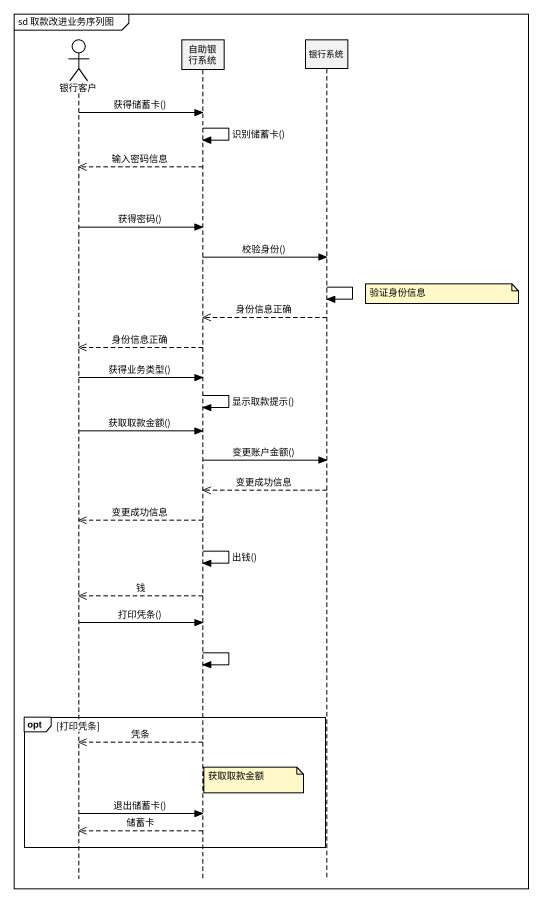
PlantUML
@startuml
mainframe sd 取款改进业务序列图
hide footbox
actor 银行客户
participant 自助银行系统
participant 银行系统

银行客户 -> 自助银行系统 : 获得储蓄卡()
自助银行系统 -> 自助银行系统 : 识别储蓄卡()
自助银行系统 -->> 银行客户 : 输入密码信息
银行客户 -> 自助银行系统 : 获得密码()
自助银行系统 -> 银行系统 : 校验身份()
银行系统 -> 银行系统
note right of 银行系统 : 验证身份信息
银行系统 -->> 自助银行系统 : 身份信息正确
自助银行系统 -->> 银行客户 : 身份信息正确
银行客户 -> 自助银行系统 : 获得业务类型()
自助银行系统 -> 自助银行系统 : 显示取款提示()
银行客户 -> 自助银行系统 : 获取取款金额()
自助银行系统 -> 银行系统 : 变更账户金额()
银行系统 -->> 自助银行系统 : 变更成功信息
自助银行系统 -->> 银行客户 : 变更成功信息
自助银行系统 -> 自助银行系统 : 出钱()
自助银行系统 -->> 银行客户 : 钱
银行客户 -> 自助银行系统 : 打印凭条()
自助银行系统 -> 自助银行系统
opt 打印凭条
  自助银行系统 -->> 银行客户 : 凭条
  note right of 自助银行系统 : 获取取款金额
  银行客户 -> 自助银行系统 : 退出储蓄卡()
  自助银行系统 -->> 银行客户 : 储蓄卡
end
@enduml
